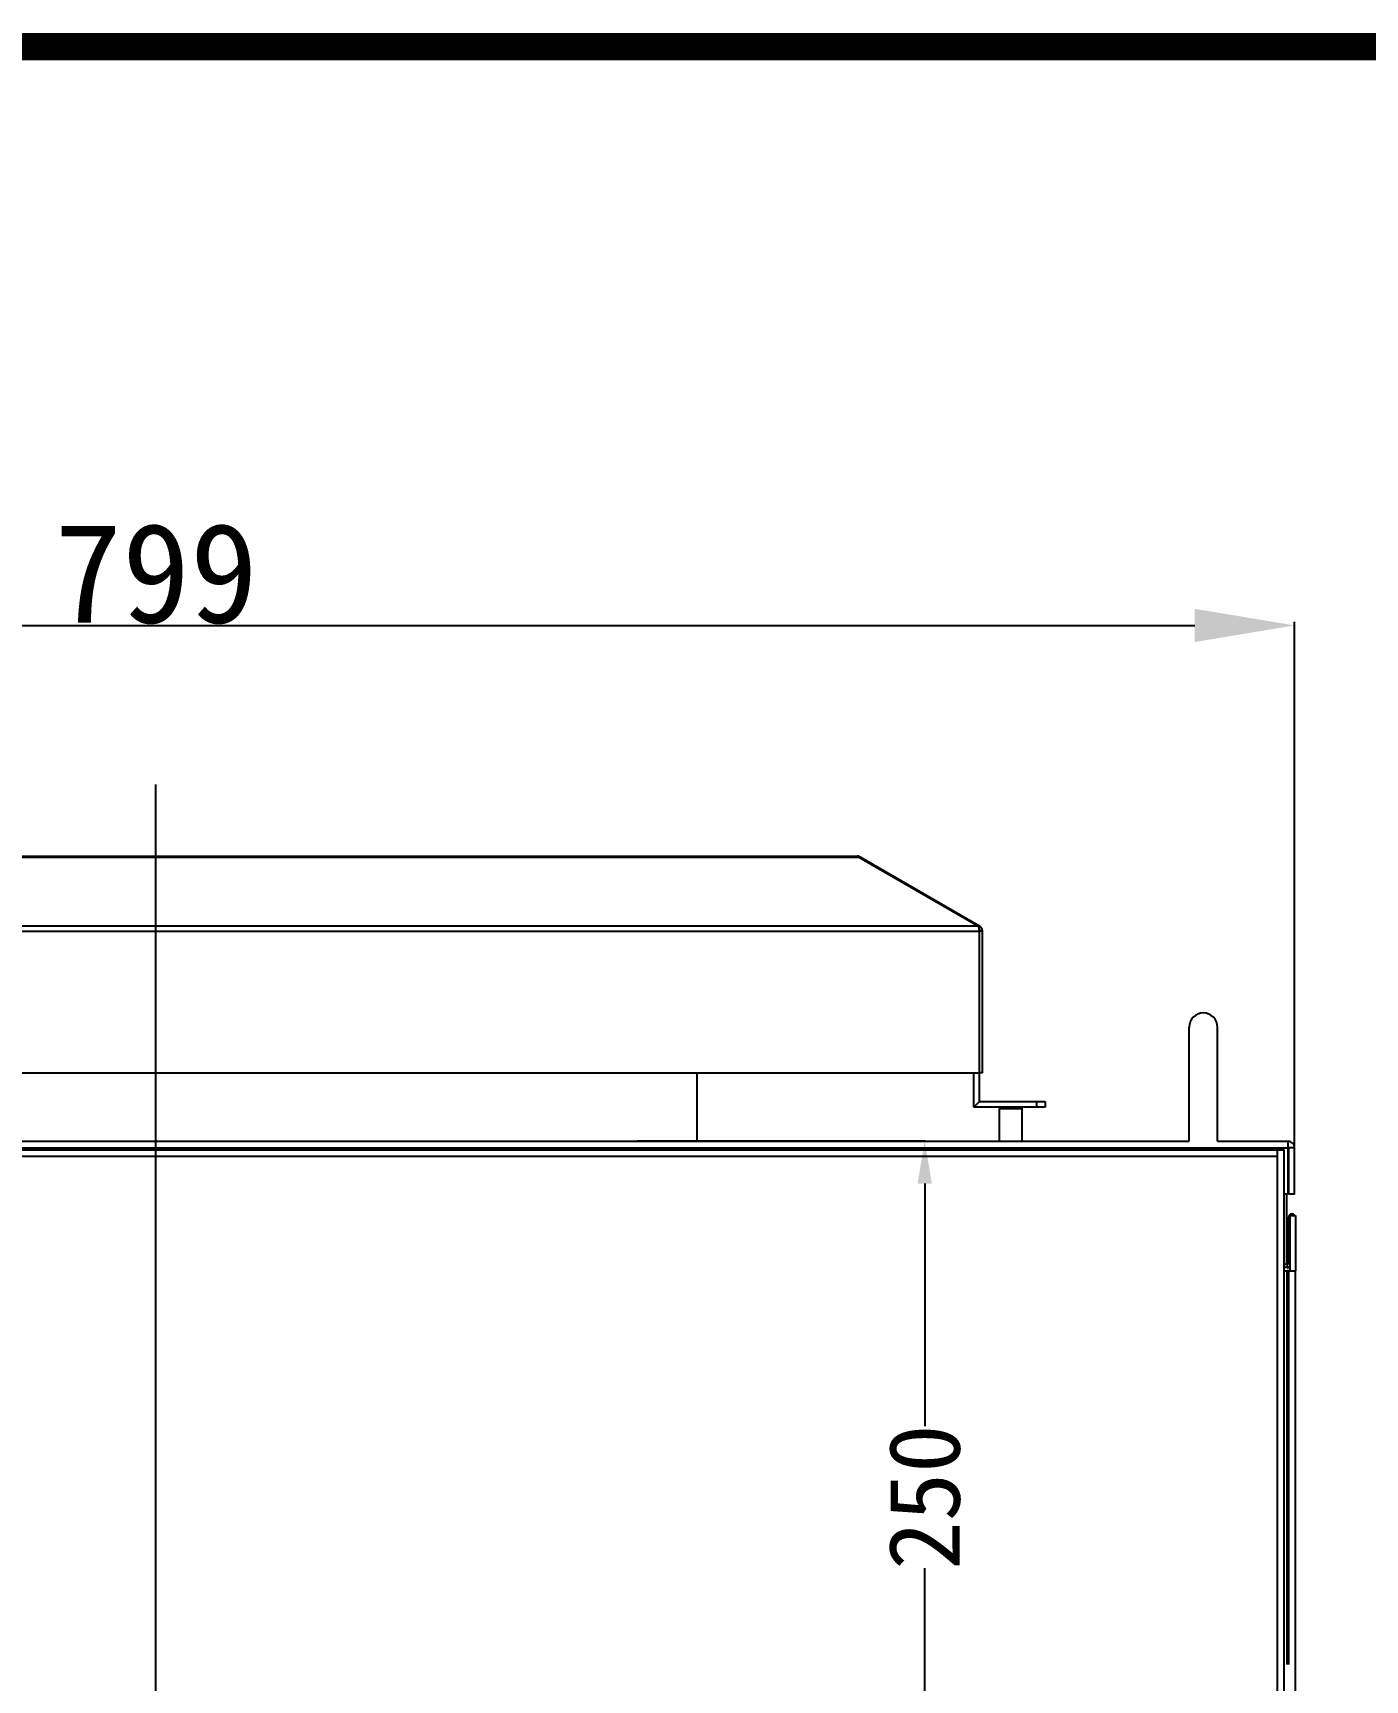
# Model space of a CAD drawing. Extents: x 81437 to 204847, y -54769 to -29444.
# Drawn here: x 82428 to 82895, y -38805 to -38227 of the extents above; entities that cross this region are included whole.
import ezdxf
from ezdxf.enums import TextEntityAlignment as Align
from ezdxf.lldxf.tags import DXFTag

# ---------------------------------------------------------------- set-up
doc = ezdxf.new("R2010")
doc.units = 0
doc.header["$LTSCALE"] = 100
doc.header["$MEASUREMENT"] = 0
doc.layers.add('t', color=1, linetype='Continuous')
doc.layers.add('细实线', color=7, linetype='Continuous', lineweight=20)
doc.styles.get("Standard").update_dxf_attribs({"font": ''})
doc.styles.add('微软雅黑', font='')
doc.styles.get('Standard').set_extended_font_data('SimSun')
doc.styles.get('微软雅黑').set_extended_font_data('Microsoft YaHei')
tags = doc.linetypes.add('CENTER', pattern=[2, 1.25, -0.25, 0.25, -0.25]).pattern_tags.tags
tags[10:11] = [DXFTag(74, 4), DXFTag(75, 0), DXFTag(340, '0'), DXFTag(46, 1.0), DXFTag(50, 0.0), DXFTag(44, 0.0), DXFTag(45, 0.0)]
tags[8:9] = [DXFTag(74, 4), DXFTag(75, 0), DXFTag(340, '0'), DXFTag(46, 1.0), DXFTag(50, 0.0), DXFTag(44, 0.0), DXFTag(45, 0.0)]
tags[6:7] = [DXFTag(74, 4), DXFTag(75, 0), DXFTag(340, '0'), DXFTag(46, 1.0), DXFTag(50, 0.0), DXFTag(44, 0.0), DXFTag(45, 0.0)]
tags[4:5] = [DXFTag(74, 4), DXFTag(75, 0), DXFTag(340, '0'), DXFTag(46, 1.0), DXFTag(50, 0.0), DXFTag(44, 0.0), DXFTag(45, 0.0)]
doc.dimstyles.new('ISO-25', dxfattribs={"dimtxt": 35, "dimasz": 35, "dimexe": 1.25, "dimexo": 0.625, "dimtad": 1, "dimtoh": 1, "dimdec": 0, "dimtxsty": 'Standard', "dimcen": 2.5, "dimadec": 0, "dimazin": 0, "dimtfac": 1, "dimtdec": 0, "dimtmove": 0, "dimatfit": 3, "dimfxl": 1, "dimarcsym": 0})
doc.dimstyles.new('STANDARD$0', dxfattribs={"dimtxt": 25, "dimasz": 15, "dimexe": 0.18, "dimexo": 0.0625, "dimgap": 0.09, "dimtad": 0, "dimdec": 0, "dimzin": 0, "dimdsep": 46, "dimtxsty": 'Standard', "dimcen": 0.09, "dimadec": 0, "dimazin": 0, "dimtfac": 1, "dimtdec": 0, "dimtofl": 0, "dimtmove": 0, "dimatfit": 3, "dimfxl": 1, "dimtolj": 1, "dimtzin": 0, "dimarcsym": 0})

# ---------------------------------------------------------------- blocks, each defined once
blk = doc.blocks.new('*D101')
at = {"color": 0, "lineweight": -2, "transparency": 16777216}
for p, q in [((82071.93, -38614.88), (82071.93, -38433.29)), ((82106.93, -38434.54), (82835.69, -38434.54)), ((82870.69, -38617.18), (82870.69, -38433.29))]:
    blk.add_line(p, q, dxfattribs=at)
at = {"color": 0, "transparency": 16777216}
for points in [[(82106.93, -38428.71), (82106.93, -38440.38), (82071.93, -38434.54)], [(82835.69, -38440.38), (82835.69, -38428.71), (82870.69, -38434.54)]]:
    blk.add_solid(points, dxfattribs=at)
at = {"layer": 'Defpoints', "color": 0, "transparency": 16777216}
for p in [(82870.69, -38434.54), (82071.93, -38615.5), (82870.69, -38617.8)]:
    blk.add_point(p, dxfattribs=at)
at = {"color": 0, "transparency": 16777216, "insert": (82471.31, -38416.42), "char_height": 35, "attachment_point": 5}
blk.add_mtext('799', dxfattribs=at)
blk = doc.blocks.new('*D99')
at = {"layer": 'Defpoints', "color": 0, "transparency": 16777216}
for p in [(82640.08, -38615.34), (82740.95, -38615.34), (82640.08, -38865.34)]:
    blk.add_point(p, dxfattribs=at)
at = {"layer": '细实线', "color": 0, "lineweight": -2, "transparency": 16777216}
for p, q in [((82640.14, -38615.34), (82741.13, -38615.34)), ((82740.95, -38630.34), (82740.95, -38715.39)), ((82740.95, -38850.34), (82740.95, -38765.29)), ((82640.14, -38865.34), (82741.13, -38865.34))]:
    blk.add_line(p, q, dxfattribs=at)
at = {"layer": '细实线', "color": 0, "transparency": 16777216}
for points in [[(82743.45, -38630.34), (82738.45, -38630.34), (82740.95, -38615.34)], [(82738.45, -38850.34), (82743.45, -38850.34), (82740.95, -38865.34)]]:
    blk.add_solid(points, dxfattribs=at)
at = {"layer": '细实线', "color": 0, "transparency": 16777216, "insert": (82740.95, -38740.34), "char_height": 25, "attachment_point": 5, "rotation": 90}
blk.add_mtext('\\A1;250', dxfattribs=at)
blk = doc.blocks.new('图框')
at = {"layer": 't', "color": 7, "const_width": 9.62}
blk.add_lwpolyline([(4109.48, -3210.44), (4109.48, -58.86), (-6.16, -58.86), (-6.16, -3210.44)], close=True, dxfattribs=at)
at = {"color": 7, "style": '微软雅黑', "flags": 8}
for tag, p, height in [('DWG.NAME:', (1375.47, -2969.24), 25), ('DWG.NO.:', (3122.02, -3089.26), 24), ('图纸编号', (3309.2, -3111.27), 24), ('FILENO.:', (3122.51, -3164.97), 24), ('文档号', (3311.56, -3182.99), 24)]:
    blk.add_attdef(tag, p, '', height=height, dxfattribs=at)
at = {"color": 7, "style": '微软雅黑', "width": 0.8, "flags": 8}
for tag, p, height in [('PROJECT_NAME', (3324.74, -2969.19), 25), ('PROJECTNAME:', (3119.32, -2971.67), 24)]:
    blk.add_attdef(tag, p, '', height=height, dxfattribs=at)
at = {"color": 7, "style": '微软雅黑', "flags": 8}
for tag, p in [('图纸名称:', (1371.65, -3024.79)), ('项目名称', (3272.9, -3045.63))]:
    blk.add_attdef(tag, text='', height=25, dxfattribs=at).set_placement(p, align=Align.BOTTOM_LEFT)
for tag, height, width, p in [('RENLIU', 24, 0.7, (692.03, -3009.24)), ('SHUFENWANG', 24, 0.7, (879.63, -3009.24)), ('FANGHOU', 24, 0.7, (1063.57, -3009.24)), ('DANDANLI', 24, 0.7, (1243.85, -3009.24)), ('#10STATIONONTROLCABINETCOVER', 30, 0.6, (1771.74, -3076.04)), ('HANGZHOUHOLLYSYSAUTOMATIONCO.,LTD.', 24, 0.7, (2763.92, -3104.58))]:
    blk.add_attdef(tag, text='', height=height, dxfattribs=dict(at, width=width)).set_placement(p, align=Align.MIDDLE)
for tag, height, p in [('设计时间', 23, (207.7, -3033.74)), ('刘仁', 23, (692.03, -3061.05)), ('王姝芬', 23, (879.63, -3061.05)), ('侯方', 23, (1063.57, -3061.05)), ('李丹丹', 23, (1243.85, -3061.05)), ('PAGEXOFX', 24, (3947.55, -3097.94)), ('REV.', 24, (53.22, -3121.91)), ('DATE', 24, (202.74, -3121.91)), ('DESCRIPTION', 24, (445.56, -3121.91)), ('PREPARED', 24, (692.03, -3121.91)), ('CHECKED', 24, (879.63, -3121.91)), ('SIGNED', 24, (1063.57, -3121.91)), ('APPROVED', 24, (1243.85, -3121.91)), ('图纸名称', 30, (1771.74, -3153.56)), ('第几页共几页', 24, (3947.55, -3172.94))]:
    blk.add_attdef(tag, text='', height=height, dxfattribs=at).set_placement(p, align=Align.MIDDLE)
at = {"color": 7, "flags": 8}
blk.add_attdef('A', text='', height=23, dxfattribs=at).set_placement((53.74, -3033.74), align=Align.MIDDLE)

msp = doc.modelspace()

# ---------------------------------------------------------------- linework, layer by layer
at = {"color": 1, "linetype": 'CENTER'}
msp.add_line((82471.19, -38490.36), (82471.19, -40734.12), dxfattribs=at)
at = {"color": 7, "linetype": 'Continuous'}
for p, q in [((82224.48, -38515.8), (82717.9, -38515.8)), ((82225.08, -38515.5), (82717.3, -38515.5)), ((82717.9, -38515.8), (82759.59, -38539.87)), ((82718.4, -38515.8), (82718.27, -38516.01)), ((82718.4, -38515.8), (82760.09, -38539.87)), ((82182.19, -38541.77), (82760.19, -38541.77)), ((82182.79, -38539.87), (82759.59, -38539.87)), ((82760.09, -38539.87), (82759.79, -38540.38)), ((82760.19, -38591.5), (82760.19, -38541.77)), ((82761.19, -38541.77), (82760.19, -38541.77)), ((82761.19, -38591.5), (82761.19, -38541.77)), ((82833.69, -38615.5), (82833.69, -38575.5)), ((82843.69, -38615.5), (82843.69, -38575.5)), ((82182.19, -38591.5), (82760.19, -38591.5)), ((82661.19, -38615.5), (82661.19, -38591.5)), ((82758.19, -38603.5), (82758.19, -38591.5)), ((82760.19, -38601.5), (82760.19, -38591.5)), ((82761.19, -38591.5), (82760.19, -38591.5)), ((82758.19, -38603.5), (82760.19, -38601.5)), ((82760.19, -38601.5), (82783.19, -38601.5)), ((82780.19, -38601.5), (82780.19, -38603.5)), ((82783.19, -38601.5), (82783.19, -38603.5)), ((82783.19, -38603.5), (82758.19, -38603.5)), ((82767.69, -38603.5), (82767.19, -38604)), ((82767.19, -38615.5), (82767.19, -38604)), ((82767.19, -38604), (82775.19, -38604)), ((82774.69, -38603.5), (82775.19, -38604)), ((82775.19, -38615.5), (82775.19, -38604)), ((82073.99, -38617.8), (82868.39, -38617.8)), ((82074.99, -38618.5), (82866.99, -38618.5)), ((82109.29, -38615.5), (82833.69, -38615.5)), ((82843.69, -38615.5), (82868.39, -38615.5)), ((82864.69, -40593.5), (82864.69, -38618.5)), ((82866.99, -40593.5), (82866.99, -38618.5)), ((82868.39, -38634), (82868.39, -38615.5)), ((82868.69, -38634), (82868.69, -38617.8)), ((82870.69, -38617.8), (82868.69, -38617.8)), ((82870.69, -38634), (82870.69, -38617.8)), ((82864.69, -38620.8), (82077.29, -38620.8)), ((82868.39, -38634), (82866.99, -38634)), ((82867.99, -38658.6), (82867.99, -38634)), ((82870.69, -38634), (82868.69, -38634)), ((82868.59, -38658.1), (82868.59, -38642.2)), ((82868.59, -38642.2), (82868.99, -38642.2)), ((82868.99, -38641.5), (82868.99, -38661)), ((82868.99, -38641.5), (82870.99, -38641.5)), ((82870.99, -38641.5), (82870.99, -38661)), ((82866.99, -38658.6), (82868.09, -38658.6)), ((82868.99, -38659.8), (82866.99, -38659.8)), ((82868.09, -38658.6), (82868.09, -38659.8)), ((82868.59, -38658.1), (82868.99, -38658.1)), ((82866.99, -38661), (82868.09, -38661)), ((82868.09, -38799), (82868.09, -38661)), ((82868.59, -38661), (82868.09, -38661)), ((82868.59, -38661), (82868.59, -38799)), ((82868.59, -38661), (82870.99, -38661)), ((82870.99, -40573), (82870.99, -38661))]:
    msp.add_line(p, q, dxfattribs=at)
for centre, radius, start, end in [((82717.3, -38517.7), 2.2, 60, 90), ((82732.9, -38548.52), 28.1, 15.01102, 15.48387), ((82758.99, -38541.77), 2.2, 0, 60), ((82838.69, -38575.5), 5, 0, 180), ((82868.39, -38617.8), 2.3, 0, 90), ((82868.39, -38617.8), 0.3, 0, 90), ((82869.79, -38642.2), 1.2, 32.72727, 180), ((82868.09, -38658.1), 0.5, 270, 0), ((82868.09, -38658.1), 1.7, 270, 302.25947)]:
    msp.add_arc(centre, radius, start, end, dxfattribs=at)
for points, start_tangent, end_tangent in [([(82717.5, -38515.53), (82717.3, -38515.5)], (-0.949224, 0.3146), (-1, 0)), ([(82717.7, -38515.63), (82717.5, -38515.53)], (-0.835895, 0.548889), (-0.949224, 0.3146)), ([(82717.9, -38515.8), (82717.7, -38515.63)], (-0.721412, 0.692506), (-0.835895, 0.548889)), ([(82759.59, -38539.87), (82759.79, -38540.36)], (0.461961, -0.8869), (0.319262, -0.947666)), ([(82759.79, -38540.36), (82759.99, -38541.02)], (0.319262, -0.947666), (0.267211, -0.963638)), ([(82760.05, -38541.24), (82760.19, -38541.77)], (0.259249, -0.96581), (0.252028, -0.96772))]:
    msp.add_spline(points, degree=3, dxfattribs=dict(at, start_tangent=start_tangent, end_tangent=end_tangent))

# ---------------------------------------------------------------- block references
at = {"color": 1}
msp.add_blockref('图框', (81494.13, -38172.65), dxfattribs=at)

# ---------------------------------------------------------------- dimensions: what is measured, and where the dimension line sits
at = {"color": 3}
dim = msp.add_linear_dim(base=(82870.69, -38434.54), p1=(82071.93, -38615.5), p2=(82870.69, -38617.8), dimstyle='ISO-25', dxfattribs=at)
dim.commit()
dim.dimension.update_dxf_attribs({"geometry": '*D101', "text_midpoint": (82471.31, -38416.42)})
at = {"layer": '细实线', "color": 3}
dim = msp.add_linear_dim(base=(82740.95, -38615.34), p1=(82640.08, -38865.34), p2=(82640.08, -38615.34), angle=90, dimstyle='STANDARD$0', dxfattribs=at)
dim.commit()
dim.dimension.update_dxf_attribs({"geometry": '*D99', "text_midpoint": (82740.95, -38740.34)})

doc.saveas('drawing.dxf')
